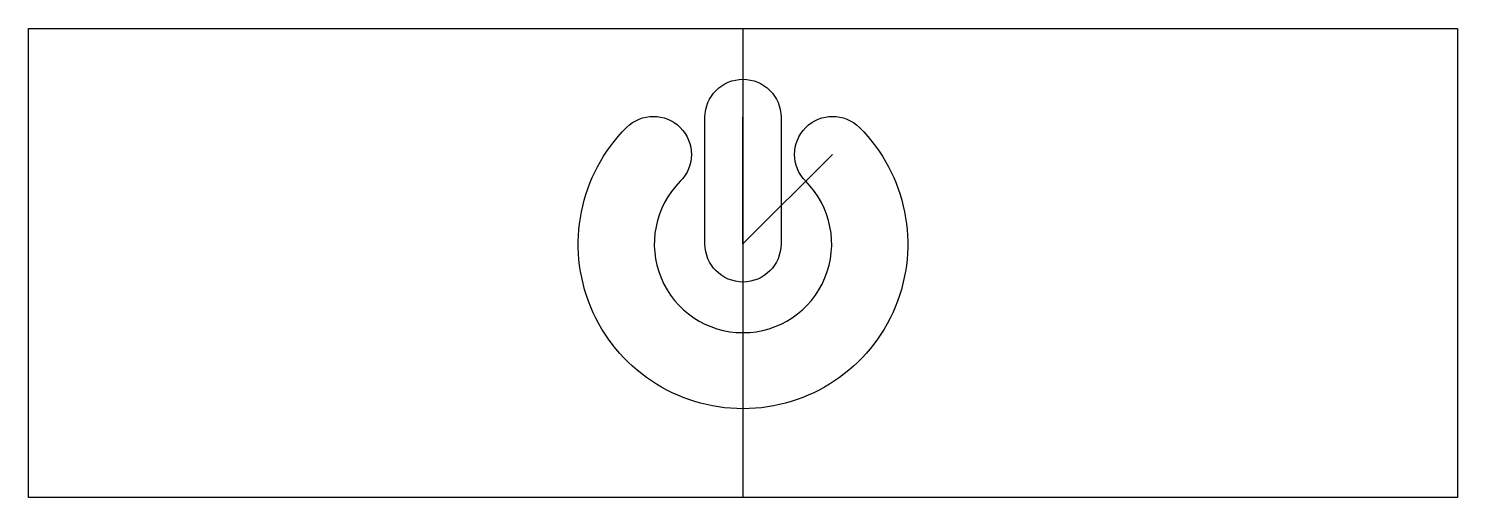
# Model space of a CAD drawing. Header units: millimetres. Extents: x -14.1 to 14.1, y -27.5 to -18.2.
import ezdxf

# ---------------------------------------------------------------- set-up
doc = ezdxf.new("R2010")
doc.units = ezdxf.units.MM
doc.layers.get('0').update_dxf_attribs({"linetype": 'CONTINUOUS'})

msp = doc.modelspace()

# ---------------------------------------------------------------- linework, layer by layer
for p, q in [((0, -18.25), (0, -27.5)), ((0, -22.5), (0, -20)), ((1.768, -20.732), (0, -22.5))]:
    msp.add_line(p, q)
msp.add_lwpolyline([(14.092, -18.25), (14.092, -27.5), (-14.092, -27.5), (-14.092, -18.25)], close=True)
for points in [[(0.75, -20), (0.75, -22.5, -1), (-0.75, -22.5), (-0.75, -20, -1)], [(1.237, -21.263, -1), (2.298, -20.202, -2.414214), (-2.298, -20.202, -1), (-1.237, -21.263, 2.414214)]]:
    msp.add_lwpolyline(points, format="xyb", close=True)

doc.saveas('drawing.dxf')
